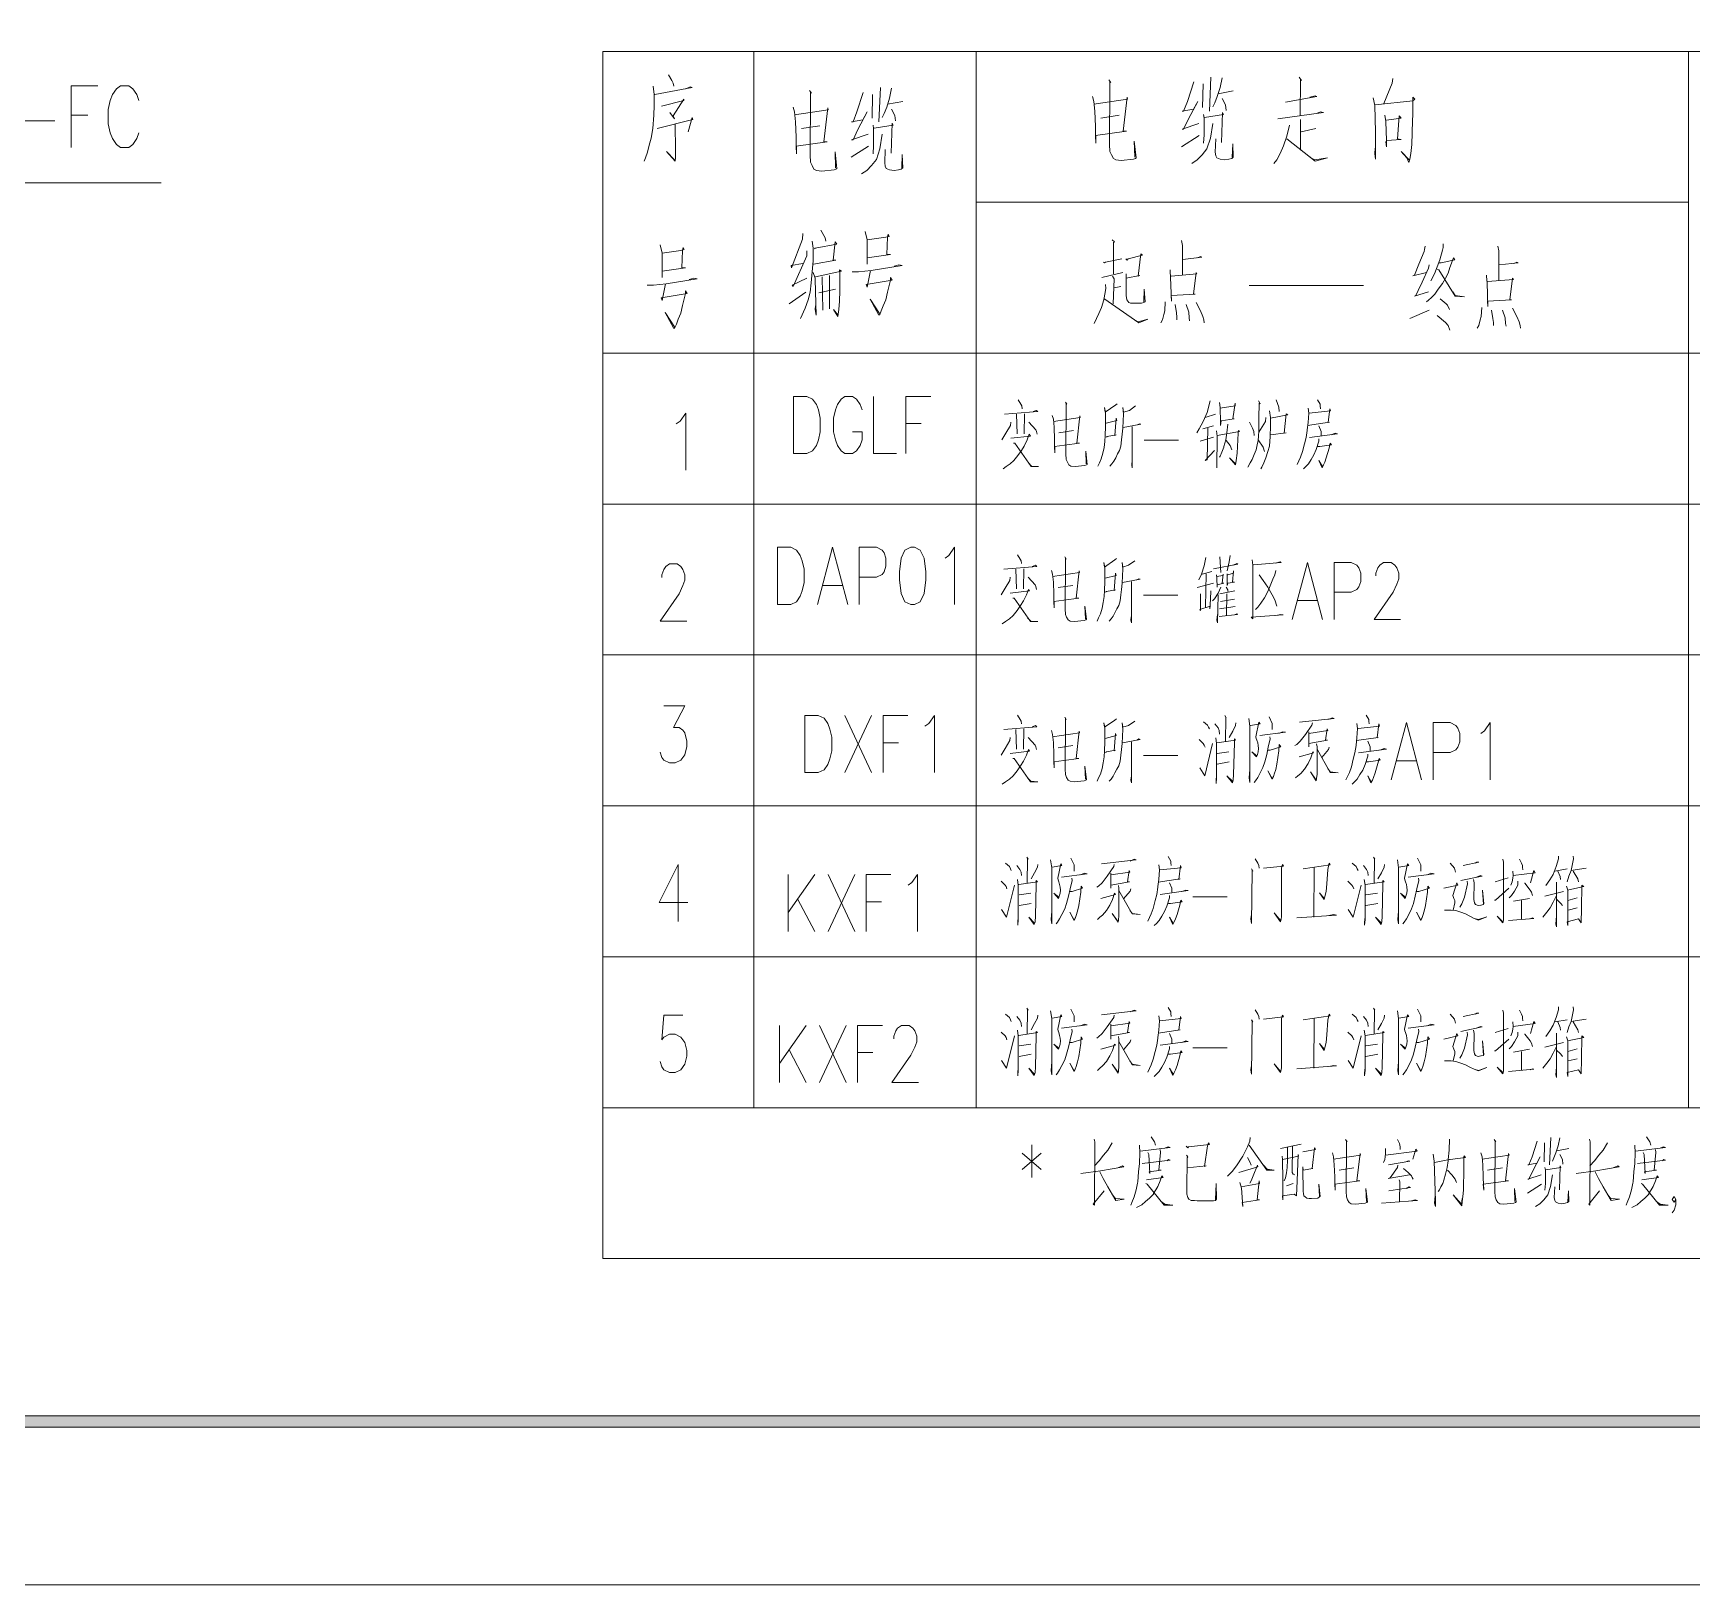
# Model space of a CAD drawing. Header units: millimetres. Extents: x -4415 to 173792, y -78716 to 47289.
# Drawn here: x 84791 to 115265, y -78716 to -50198 of the extents above; entities that cross this region are included whole.
import ezdxf

# ---------------------------------------------------------------- set-up
doc = ezdxf.new("R2010")
doc.units = ezdxf.units.MM

msp = doc.modelspace()

# ---------------------------------------------------------------- hatches: boundary and pattern name
h = msp.add_hatch(color=0)
h.dxf.hatch_style = 2
h.paths.add_polyline_path([(2980, -75821), (3191, -75611), (170687, -75611), (170896, -75821)])

# ---------------------------------------------------------------- linework, layer by layer
at = {"color": 0, "lineweight": 0}
for points in [[(-4415, -78716), (173792, -78716), (173792, 47289), (-4415, 47289)], [(98762, -57924), (98762, -56873), (99007, -56873), (99112, -56923), (99182, -57023), (99217, -57123), (99251, -57273), (99251, -57523), (99217, -57674), (99182, -57774), (99112, -57873), (99007, -57924)], [(98464, -60697), (98464, -59647), (98709, -59647), (98814, -59697), (98884, -59797), (98920, -59897), (98954, -60047), (98954, -60297), (98920, -60447), (98884, -60546), (98814, -60647), (98709, -60697)], [(100914, -59647), (100809, -59697), (100739, -59846), (100705, -60097), (100705, -60247), (100739, -60497), (100809, -60647), (100914, -60697), (100984, -60697), (101089, -60647), (101159, -60497), (101194, -60247), (101194, -60097), (101159, -59846), (101089, -59697), (100984, -59647)], [(98971, -63787), (98971, -62737), (99216, -62737), (99321, -62787), (99391, -62888), (99426, -62987), (99462, -63137), (99462, -63387), (99426, -63537), (99391, -63637), (99321, -63737), (99216, -63787)], [(2980, -75821), (3191, -75611), (170687, -75611), (170896, -75821)]]:
    msp.add_lwpolyline(points, close=True, dxfattribs=at)
for points in [[(95256, -50533), (155812, -50533)], [(95256, -50533), (95256, -72721)], [(98030, -50533), (98030, -69947)], [(102119, -50533), (102119, -69947)], [(115206, -50533), (115206, -69947)], [(85492, -52298), (85492, -51166), (85982, -51166)], [(86735, -51436), (86698, -51328), (86623, -51220), (86548, -51166), (86396, -51166), (86321, -51220), (86246, -51328), (86208, -51436), (86171, -51598), (86171, -51866), (86208, -52028), (86246, -52136), (86321, -52243), (86396, -52298), (86548, -52298), (86623, -52243), (86698, -52136), (86735, -52028)], [(96183, -51169), (96201, -51323), (96201, -51502), (96201, -51527), (96193, -51706), (96175, -51950), (96148, -52129), (96111, -52257), (96076, -52385), (96040, -52487), (96014, -52551)], [(96210, -51323), (96900, -51195), (96864, -51182), (96783, -51220)], [(96461, -50964), (96524, -51066), (96550, -51118), (96560, -51169)], [(104557, -51055), (104593, -51106), (104575, -51093), (104575, -51400), (104566, -52001), (104566, -52245), (104575, -52373), (104602, -52437), (104637, -52501), (104682, -52526), (104781, -52539), (105005, -52513), (105041, -52501), (105059, -52488), (105022, -52181), (105032, -52475)], [(106115, -51093), (105999, -51452), (105927, -51631), (105901, -51631), (106107, -51592), (106187, -51452), (106016, -51772), (105927, -51964), (105901, -51964), (106205, -51861)], [(106286, -51132), (106276, -51567)], [(106429, -51004), (106402, -51631)], [(106635, -51017), (106599, -51196), (106546, -51362), (106501, -51477), (106465, -51554)], [(108050, -51004), (108095, -51067), (108076, -51042), (108068, -51720)], [(109769, -51030), (109761, -51119), (109608, -51490)], [(96336, -51540), (96748, -51438), (96748, -51412), (96550, -51719), (96577, -51771), (96488, -51656)], [(99057, -51250), (99093, -51301), (99075, -51289), (99075, -51596), (99067, -52197), (99067, -52439), (99075, -52568), (99102, -52631), (99137, -52696), (99183, -52722), (99281, -52735), (99506, -52709), (99541, -52696), (99559, -52683), (99523, -52376), (99533, -52670)], [(100042, -51289), (99927, -51646), (99855, -51825), (99828, -51825), (100034, -51788), (100114, -51646), (99944, -51966), (99855, -52158), (99828, -52158), (100133, -52056)], [(100213, -51326), (100203, -51762)], [(100356, -51198), (100329, -51825)], [(100562, -51211), (100527, -51391), (100473, -51557), (100428, -51672), (100392, -51749)], [(100490, -51505), (100768, -51455)], [(104253, -51362), (104280, -51452), (104297, -51631), (104306, -51912), (104306, -51938), (104315, -52219), (104306, -52079), (104880, -52001), (104816, -52001), (104888, -51374), (104897, -51413), (104280, -51503)], [(106563, -51311), (106841, -51260)], [(106635, -51400), (106698, -51516), (106707, -51618)], [(107800, -51465), (108373, -51362), (108346, -51350), (108247, -51374)], [(109412, -51387), (109439, -51528), (109456, -52014), (109456, -52027), (109456, -52334), (109456, -52513), (109439, -52411), (109447, -52309)], [(109447, -51516), (110138, -51439), (110173, -51413), (110138, -51374), (110138, -51670), (110128, -52001), (110128, -52027), (110119, -52245), (110101, -52411), (110084, -52513), (110066, -52578), (110029, -52488), (109922, -52373), (110074, -52526)], [(85492, -51705), (85794, -51705)], [(96255, -51950), (96909, -51783), (96900, -51745), (96828, -52013)], [(98753, -51557), (98780, -51646), (98797, -51825), (98807, -52108), (98807, -52132), (98815, -52415), (98807, -52273), (99380, -52197), (99317, -52197), (99389, -51570), (99397, -51608), (98780, -51698)], [(100562, -51596), (100624, -51710), (100634, -51812)], [(104405, -51759), (104745, -51707)], [(106294, -51694), (106303, -51759), (106303, -52040), (106303, -52066), (106294, -52219)], [(106313, -51746), (106662, -51694), (106643, -51657), (106626, -52206)], [(107656, -51772), (108498, -51657), (108445, -51644), (108381, -51670)], [(108076, -51784), (108076, -52347)], [(109627, -51707), (109645, -51823), (109653, -52168), (109653, -52284), (109645, -52193), (109653, -52168), (109922, -52155), (109860, -52143), (109886, -51720), (109922, -51759), (109653, -51797)], [(84512, -51812), (85191, -51812)], [(96587, -51873), (96595, -52346), (96595, -52487), (96587, -52551), (96425, -52372), (96577, -52525)], [(98905, -51953), (99246, -51903)], [(100392, -52056), (100347, -52324), (100284, -52517), (100195, -52631), (100106, -52722), (100007, -52785)], [(100222, -51890), (100230, -51953), (100230, -52235), (100230, -52261), (100222, -52415)], [(100240, -51941), (100589, -51890), (100571, -51851), (100553, -52402)], [(105892, -52284), (106214, -52079)], [(106465, -51861), (106420, -52130), (106357, -52321), (106268, -52437), (106179, -52526), (106080, -52591)], [(107871, -51886), (107826, -52092), (107763, -52271), (107701, -52411), (107639, -52526), (107585, -52591)], [(108086, -52014), (108355, -51951)], [(99819, -52478), (100141, -52273)], [(100446, -52337), (100436, -52581), (100446, -52644), (100463, -52683), (100527, -52709), (100607, -52722), (100688, -52709), (100741, -52696), (100768, -52670), (100760, -52428), (100750, -52670)], [(106519, -52143), (106509, -52386), (106519, -52450), (106536, -52488), (106599, -52513), (106680, -52526), (106760, -52513), (106814, -52501), (106841, -52475), (106832, -52232), (106823, -52475)], [(107826, -52143), (108346, -52552), (108569, -52488), (108336, -52526), (108239, -52475)], [(76243, -52948), (87141, -52948)], [(102119, -53307), (115206, -53307)], [(98932, -53881), (98923, -53983), (98726, -54508), (98717, -54469), (98932, -54432)], [(99263, -53818), (99344, -53958), (99353, -54022)], [(100079, -53842), (100114, -53996), (100114, -54445), (100114, -54329), (100544, -54265), (100473, -54265), (100490, -53945), (100500, -53894), (100517, -53933), (100455, -53945), (100114, -53996)], [(96312, -54088), (96349, -54242), (96349, -54689), (96349, -54574), (96778, -54510), (96706, -54510), (96724, -54190), (96734, -54140), (96751, -54177), (96689, -54190), (96349, -54242)], [(99003, -54201), (99003, -54291), (98753, -54854), (98735, -54828), (99003, -54700)], [(99102, -54022), (99120, -54149), (99120, -54380), (99102, -54585), (99084, -54789), (99067, -54956), (99030, -55097), (98976, -55251), (98887, -55442)], [(99147, -54162), (99156, -54149), (99559, -54073), (99523, -54035), (99487, -54367), (99541, -54367), (99129, -54445)], [(104614, -53997), (104660, -54036), (104641, -54048), (104641, -54624)], [(105887, -54010), (105905, -54099), (105905, -54637)], [(110365, -54111), (110356, -54174), (110347, -54213), (110248, -54444), (110168, -54647), (110141, -54660), (110392, -54597)], [(110696, -54072), (110696, -54137), (110687, -54187), (110634, -54366), (110588, -54494), (110535, -54622), (110473, -54751)], [(111700, -54111), (111718, -54200), (111718, -54738)], [(99164, -54674), (99640, -54572), (99603, -54547), (99613, -54611), (99613, -54931), (99603, -55122), (99595, -55275), (99577, -55404), (99496, -55275), (99568, -55366)], [(99836, -54585), (99953, -54585), (100186, -54559), (100760, -54469), (100696, -54457), (100607, -54482)], [(104453, -54406), (104472, -54419), (104490, -54406), (104794, -54343)], [(104866, -54343), (104893, -54368), (104911, -54343), (105171, -54278), (105144, -54252), (105090, -54663), (105125, -54650), (104874, -54701), (104874, -54624), (104874, -54816), (104874, -54944), (104874, -55021), (104884, -55097), (104901, -55123), (104919, -55149), (104955, -55162), (105027, -55162), (105152, -55162), (105197, -55149), (105224, -55136), (105206, -54905), (105197, -55136)], [(105680, -54548), (105680, -54572), (105690, -54688), (105707, -55123), (105699, -55021), (106138, -54995), (106111, -54995), (106156, -54598), (106173, -54624), (105699, -54663)], [(105913, -54356), (106263, -54317), (106237, -54304), (106183, -54330)], [(110437, -54456), (110427, -54520), (110312, -54776), (110240, -54930), (110195, -55019), (110168, -55032), (110427, -54955)], [(110625, -54418), (110660, -54418), (110912, -54366), (110885, -54328), (110821, -54507), (110786, -54610), (110741, -54699), (110687, -54801), (110607, -54904), (110544, -54993), (110481, -55058), (110427, -55108), (110392, -55134)], [(110588, -54533), (110615, -54546), (110920, -55032), (111091, -55045), (110920, -55019), (110875, -54955)], [(111726, -54456), (112075, -54418), (112048, -54405), (111995, -54431)], [(96071, -54830), (96188, -54830), (96419, -54804), (96993, -54715), (96930, -54702), (96841, -54728)], [(96411, -54804), (96349, -55111), (96330, -55061), (96805, -54983), (96778, -54933), (96778, -54983), (96724, -55201), (96689, -55342), (96644, -55457), (96608, -55547), (96581, -55610), (96563, -55623), (96402, -55329), (96572, -55598)], [(99120, -54598), (99156, -54700), (99156, -54726), (99174, -55379), (99156, -55275), (99164, -55212)], [(99290, -54674), (99300, -55288)], [(99424, -54649), (99424, -55263)], [(100177, -54559), (100114, -54866), (100096, -54815), (100571, -54739), (100544, -54687), (100544, -54739), (100490, -54956), (100455, -55097), (100410, -55212), (100374, -55301), (100347, -55366), (100329, -55379), (100168, -55084), (100338, -55353)], [(104490, -54816), (104499, -54892), (104463, -55097), (104418, -55238), (104373, -55353), (104328, -55443), (104284, -55532)], [(104427, -54688), (104812, -54598)], [(104624, -54663), (104651, -54713), (104633, -55175)], [(107131, -54833), (109234, -54833)], [(111493, -54647), (111493, -54673), (111502, -54788), (111520, -55224), (111512, -55121), (111951, -55096), (111924, -55096), (111968, -54699), (111986, -54725), (111512, -54763)], [(98986, -54956), (98681, -55174)], [(99228, -54968), (99533, -54905)], [(104463, -55072), (105107, -55519), (105268, -55456), (105090, -55506), (105010, -55456)], [(104651, -54879), (104777, -54855)], [(105591, -55136), (105583, -55302), (105565, -55366), (105538, -55469), (105511, -55519)], [(106156, -55149), (106237, -55302), (106281, -55404), (106299, -55469), (106307, -55519)], [(110642, -55083), (110751, -55172), (110777, -55198), (110813, -55274)], [(105771, -55187), (105797, -55341), (105806, -55417), (105806, -55469)], [(105977, -55187), (106021, -55328), (106030, -55430), (106039, -55482)], [(110087, -55441), (110437, -55287)], [(110588, -55390), (110741, -55518), (110786, -55570), (110821, -55659)], [(111404, -55237), (111395, -55403), (111377, -55467), (111351, -55570), (111324, -55620)], [(111584, -55287), (111610, -55441), (111619, -55518), (111619, -55570)], [(111789, -55287), (111834, -55428), (111842, -55531), (111852, -55581)], [(111968, -55250), (112048, -55403), (112094, -55505), (112112, -55570), (112120, -55620)], [(95256, -56080), (155812, -56080)], [(100022, -57123), (99987, -57023), (99917, -56923), (99847, -56873), (99706, -56873), (99637, -56923), (99567, -57023), (99531, -57123), (99497, -57273), (99497, -57523), (99531, -57674), (99567, -57774), (99637, -57873), (99706, -57924), (99847, -57924), (99917, -57873), (99987, -57774), (100022, -57674), (100022, -57523), (99847, -57523)], [(100231, -56873), (100231, -57924), (100652, -57924)], [(100827, -57924), (100827, -56873), (101282, -56873)], [(102889, -56936), (102940, -57018), (102954, -57049), (102961, -57100)], [(103757, -56977), (103785, -57018), (103771, -57008), (103771, -57254), (103763, -57735), (103763, -57929), (103771, -58031), (103792, -58083), (103821, -58134), (103857, -58155), (103936, -58164), (104115, -58144), (104143, -58134), (104158, -58123), (104129, -57878), (104137, -58114)], [(106415, -56957), (106358, -57171), (106286, -57336), (106214, -57469), (106171, -57541)], [(107304, -56957), (107333, -57008), (107318, -56997), (107311, -57274), (107311, -57397), (107311, -57509), (107304, -57602), (107296, -57683), (107282, -57765), (107261, -57857), (107225, -57940), (107189, -58031), (107153, -58093), (107110, -58175)], [(107626, -56936), (107676, -57069), (107684, -57151)], [(108386, -56936), (108436, -57018), (108436, -57049), (108443, -57100)], [(96606, -57378), (96676, -57329), (96781, -57179), (96781, -58229)], [(102638, -57202), (103248, -57151), (103219, -57130), (103162, -57151)], [(102860, -57202), (102868, -57561)], [(103004, -57192), (102997, -57561)], [(103513, -57223), (103535, -57295), (103548, -57438), (103556, -57663), (103556, -57683), (103564, -57909), (103556, -57796), (104014, -57735), (103964, -57735), (104022, -57234), (104028, -57264), (103535, -57336)], [(104710, -57008), (104681, -57029), (104488, -57162), (104473, -57080), (104494, -57162), (104494, -57428), (104488, -57591), (104480, -57704), (104466, -57816), (104445, -57918), (104416, -58021), (104380, -58093), (104351, -58155)], [(104509, -57622), (104523, -57611), (104689, -57581), (104667, -57591), (104689, -57274), (104702, -57315), (104502, -57367)], [(105046, -57049), (104932, -57130), (104824, -57162), (104810, -57080), (104824, -57202), (104817, -57325), (104810, -57458), (104802, -57571), (104788, -57674), (104774, -57786), (104753, -57868), (104716, -57929), (104681, -58001), (104645, -58062), (104609, -58114), (104574, -58155)], [(106321, -57264), (106516, -57202)], [(106586, -56988), (106602, -57080), (106608, -57345), (106608, -57407), (106615, -57325), (106859, -57284), (106830, -57284), (106873, -56997), (106873, -57049), (106602, -57090)], [(107440, -57264), (107432, -57336), (107311, -57530)], [(107504, -57141), (107526, -57264), (107526, -57417), (107518, -57611), (107504, -57786), (107475, -57888), (107440, -58001), (107403, -58093), (107368, -58175), (107347, -58205)], [(107526, -57274), (107841, -57212), (107812, -57192), (107776, -57550), (107812, -57541), (107526, -57581)], [(108214, -57090), (108228, -57182), (108214, -57356), (108199, -57489), (108199, -57499), (108177, -57632), (108149, -57745), (108113, -57888), (108078, -57990), (108013, -58123)], [(108235, -57182), (108629, -57141), (108614, -57100), (108586, -57356), (108608, -57345), (108206, -57407)], [(100827, -57373), (101107, -57373)], [(102753, -57345), (102747, -57407), (102661, -57550), (102589, -57674)], [(102753, -57643), (103112, -57602), (103090, -57571), (103055, -57674), (102997, -57786), (102947, -57868), (102882, -57960), (102811, -58052), (102739, -58114), (102667, -58164), (102610, -58205)], [(103083, -57345), (103211, -57489), (103226, -57520), (103240, -57571)], [(103634, -57541), (103907, -57499)], [(104817, -57448), (105139, -57387), (105118, -57376), (105083, -57397)], [(104982, -57428), (104982, -58185), (104975, -58134), (104982, -58052)], [(106479, -57417), (106278, -57469)], [(106372, -57458), (106358, -58042), (106321, -58052), (106494, -57868)], [(106530, -57509), (106544, -57602), (106537, -58185), (106537, -58103), (106537, -58021)], [(106544, -57591), (106953, -57520), (106939, -57499), (106931, -57550), (106910, -57918), (106895, -58052), (106881, -58134), (106773, -58001), (106881, -58114)], [(106738, -57387), (106723, -57541), (106701, -57674), (106666, -57796), (106666, -57807), (106629, -57898), (106602, -57970), (106586, -57990)], [(107138, -57345), (107196, -57458), (107218, -57520), (107225, -57591)], [(108242, -57632), (108758, -57561), (108715, -57550), (108636, -57581)], [(108415, -57417), (108458, -57520), (108458, -57591)], [(102803, -57735), (102825, -57735), (103126, -58164), (103262, -58164), (103133, -58155), (103076, -58093)], [(105204, -57676), (105834, -57676)], [(106479, -57622), (106235, -57694)], [(106709, -57683), (106781, -57776), (106816, -57857)], [(107296, -57674), (107389, -57807), (107411, -57888)], [(108415, -57653), (108415, -57694), (108364, -57848), (108321, -57950), (108271, -58031), (108220, -58114), (108171, -58164), (108128, -58205)], [(108393, -57796), (108429, -57796), (108643, -57765), (108622, -57735), (108600, -57827), (108550, -58001), (108522, -58083), (108501, -58134), (108472, -58185), (108415, -58052), (108479, -58164)], [(95256, -58853), (155812, -58853)], [(99200, -60697), (99479, -59647), (99759, -60697)], [(99969, -60697), (99969, -59647), (100284, -59647), (100389, -59697), (100425, -59747), (100459, -59846), (100459, -59997), (100425, -60097), (100389, -60147), (100284, -60196), (99969, -60196)], [(101544, -59846), (101614, -59797), (101719, -59647), (101719, -60697)], [(96343, -60203), (96343, -60152), (96379, -60053), (96414, -60002), (96484, -59953), (96623, -59953), (96693, -60002), (96729, -60053), (96764, -60152), (96764, -60252), (96729, -60352), (96659, -60502), (96309, -61003), (96798, -61003)], [(102625, -60050), (103234, -60000), (103206, -59978), (103148, -60000)], [(102876, -59784), (102926, -59867), (102941, -59897), (102947, -59948)], [(103743, -59825), (103772, -59867), (103758, -59856), (103758, -60102), (103750, -60583), (103750, -60777), (103758, -60880), (103779, -60931), (103807, -60982), (103844, -61003), (103922, -61013), (104101, -60993), (104130, -60982), (104144, -60971), (104115, -60727), (104123, -60962)], [(104696, -59856), (104667, -59876), (104474, -60010), (104460, -59928), (104481, -60010), (104481, -60276), (104474, -60440), (104467, -60552), (104452, -60664), (104431, -60767), (104402, -60869), (104366, -60941), (104338, -61003)], [(105033, -59897), (104918, -59978), (104811, -60010), (104797, -59928), (104811, -60050), (104803, -60174), (104797, -60307), (104789, -60420), (104775, -60522), (104760, -60634), (104739, -60716), (104704, -60777), (104667, -60849), (104632, -60910), (104596, -60962), (104560, -61003)], [(106337, -59836), (106308, -59989), (106258, -60143), (106209, -60245)], [(106474, -60041), (106925, -59958), (106903, -59948), (106839, -59978)], [(106595, -59825), (106609, -60112)], [(106782, -59795), (106767, -59917), (106731, -60082)], [(107190, -59876), (107197, -59978), (107197, -60962), (107168, -60931), (107756, -60890), (107713, -60880), (107620, -60901)], [(107211, -59969), (107720, -59928), (107699, -59917), (107613, -59938)], [(107921, -60975), (108201, -59924), (108481, -60975)], [(108691, -60975), (108691, -59924), (109006, -59924), (109111, -59974), (109146, -60025), (109181, -60124), (109181, -60275), (109146, -60375), (109111, -60424), (109006, -60474), (108691, -60474)], [(109461, -60174), (109461, -60124), (109496, -60025), (109531, -59974), (109601, -59924), (109740, -59924), (109811, -59974), (109846, -60025), (109881, -60124), (109881, -60224), (109846, -60324), (109776, -60474), (109426, -60975), (109915, -60975)], [(102740, -60194), (102733, -60255), (102647, -60398), (102575, -60522)], [(102847, -60050), (102855, -60409)], [(102991, -60041), (102984, -60409)], [(103070, -60194), (103199, -60337), (103212, -60368), (103228, -60420)], [(103499, -60071), (103521, -60143), (103536, -60287), (103542, -60511), (103542, -60531), (103550, -60757), (103542, -60644), (104002, -60583), (103951, -60583), (104008, -60082), (104015, -60112), (103521, -60184)], [(104495, -60470), (104510, -60460), (104675, -60429), (104653, -60440), (104675, -60122), (104689, -60163), (104489, -60215)], [(104803, -60296), (105127, -60235), (105105, -60224), (105069, -60245)], [(104969, -60276), (104969, -61034), (104961, -60982), (104969, -60901)], [(106474, -60307), (106180, -60389)], [(106266, -60143), (106445, -60091)], [(106344, -60133), (106330, -60747)], [(106531, -60153), (106538, -60215), (106545, -60378), (106545, -60337), (106667, -60307), (106638, -60307), (106652, -60143), (106646, -60163), (106538, -60184)], [(106731, -60133), (106731, -60348), (106739, -60307), (106860, -60287), (106825, -60287), (106846, -60082), (106846, -60122), (106739, -60153)], [(107620, -60071), (107605, -60153), (107570, -60235), (107519, -60357), (107476, -60460), (107412, -60573), (107348, -60675), (107291, -60747), (107247, -60788)], [(107319, -60153), (107391, -60255), (107476, -60378), (107556, -60522), (107605, -60614), (107642, -60727)], [(99304, -60347), (99654, -60347)], [(102740, -60491), (103099, -60450), (103077, -60420), (103041, -60522), (102984, -60634), (102933, -60716), (102869, -60808), (102797, -60901), (102726, -60962), (102654, -61013), (102596, -61054)], [(102791, -60583), (102812, -60583), (103113, -61013), (103249, -61013), (103120, -61003), (103062, -60941)], [(103621, -60389), (103894, -60348)], [(105191, -60524), (105821, -60524)], [(106237, -60501), (106237, -60808), (106223, -60788), (106416, -60727), (106408, -60777), (106423, -60603), (106431, -60450)], [(106609, -60378), (106560, -60491), (106495, -60594), (106459, -60634)], [(106560, -60522), (106552, -61034), (106538, -60982), (106552, -60880)], [(106595, -60501), (106868, -60450)], [(106603, -60644), (106860, -60603)], [(106710, -60378), (106739, -60429), (106739, -60460)], [(106724, -60501), (106717, -60901)], [(108026, -60625), (108376, -60625)], [(106581, -60921), (106917, -60880), (106903, -60869), (106860, -60890)], [(106874, -60736), (106588, -60777)], [(95256, -61626), (155812, -61626)], [(96379, -62560), (96764, -62560), (96554, -62961), (96659, -62961), (96729, -63011), (96764, -63060), (96798, -63211), (96798, -63311), (96764, -63461), (96693, -63561), (96589, -63611), (96484, -63611), (96379, -63561), (96343, -63510), (96309, -63410)], [(99706, -63787), (100196, -62737)], [(99706, -62737), (100196, -63787)], [(100406, -63787), (100406, -62737), (100862, -62737)], [(101176, -62937), (101246, -62888), (101351, -62737), (101351, -63787)], [(102876, -62730), (102926, -62813), (102941, -62843), (102947, -62894)], [(103743, -62772), (103772, -62813), (103758, -62802), (103758, -63048), (103750, -63529), (103750, -63723), (103758, -63826), (103779, -63876), (103807, -63928), (103844, -63948), (103922, -63959), (104101, -63939), (104130, -63928), (104144, -63918), (104115, -63672), (104123, -63907)], [(106688, -62741), (106710, -62781), (106702, -62772), (106696, -63222)], [(107498, -62761), (107556, -62883), (107556, -62925), (107556, -62996)], [(109282, -62730), (109332, -62813), (109332, -62843), (109340, -62894)], [(102625, -62996), (103234, -62946), (103206, -62925), (103148, -62946)], [(102847, -62996), (102855, -63355)], [(102991, -62986), (102984, -63355)], [(103499, -63016), (103521, -63088), (103536, -63232), (103542, -63457), (103542, -63477), (103550, -63702), (103542, -63590), (104002, -63529), (103951, -63529), (104008, -63027), (104015, -63058), (103521, -63129)], [(104696, -62802), (104667, -62822), (104474, -62955), (104460, -62874), (104481, -62955), (104481, -63222), (104474, -63386), (104467, -63498), (104452, -63610), (104431, -63713), (104402, -63815), (104366, -63887), (104338, -63948)], [(104495, -63416), (104510, -63406), (104675, -63375), (104653, -63386), (104675, -63068), (104689, -63109), (104489, -63160)], [(105033, -62843), (104918, -62925), (104811, -62955), (104797, -62874), (104811, -62996), (104803, -63120), (104797, -63253), (104789, -63365), (104775, -63467), (104760, -63580), (104739, -63662), (104704, -63723), (104667, -63795), (104632, -63856), (104596, -63907), (104560, -63948)], [(106294, -62853), (106365, -62914), (106387, -62955), (106402, -62986)], [(106502, -62894), (106560, -62966), (106581, -63016), (106588, -63079)], [(106889, -62874), (106882, -62925), (106831, -63027), (106767, -63140)], [(107125, -62792), (107147, -62935), (107147, -63969), (107133, -63887), (107147, -63734)], [(107154, -62925), (107334, -62894), (107312, -62863), (107254, -63129), (107262, -63160), (107276, -63190), (107291, -63242), (107297, -63293), (107305, -63345), (107297, -63406), (107283, -63457), (107269, -63498), (107182, -63406), (107276, -63477)], [(107326, -63109), (107798, -63048), (107742, -63037), (107677, -63068)], [(108293, -62874), (108286, -62914), (108165, -63088), (108071, -63212), (108007, -63273), (107971, -63293)], [(108057, -62863), (108695, -62792), (108658, -62781), (108587, -62813)], [(108229, -63037), (108229, -63314), (108229, -63253), (108572, -63190), (108537, -63190), (108566, -62986), (108580, -63016), (108229, -63068)], [(109110, -62883), (109124, -62976), (109110, -63150), (109096, -63283), (109096, -63293), (109075, -63427), (109046, -63539), (109010, -63682), (108974, -63785), (108910, -63918)], [(109132, -62976), (109526, -62935), (109512, -62894), (109483, -63150), (109504, -63140), (109103, -63201)], [(109740, -63920), (110021, -62870), (110301, -63920)], [(110511, -63920), (110511, -62870), (110826, -62870), (110931, -62920), (110966, -62970), (111001, -63070), (111001, -63220), (110966, -63320), (110931, -63370), (110826, -63420), (110511, -63420)], [(111386, -63070), (111456, -63020), (111561, -62870), (111561, -63920)], [(100406, -63238), (100687, -63238)], [(102740, -63140), (102733, -63201), (102647, -63345), (102575, -63467)], [(102740, -63436), (103099, -63395), (103077, -63365), (103041, -63467), (102984, -63580), (102933, -63662), (102869, -63754), (102797, -63846), (102726, -63907), (102654, -63959), (102596, -64000)], [(103070, -63140), (103199, -63283), (103212, -63314), (103228, -63365)], [(103621, -63334), (103894, -63293)], [(104803, -63242), (105127, -63181), (105105, -63170), (105069, -63190)], [(104969, -63222), (104969, -63979), (104961, -63928), (104969, -63846)], [(106215, -63181), (106287, -63253), (106308, -63283), (106322, -63323)], [(106223, -63702), (106316, -63846), (106459, -63253)], [(106517, -63150), (106531, -63253), (106531, -63754), (106531, -63887), (106523, -63989), (106523, -63939), (106531, -63836)], [(106538, -63242), (106882, -63190), (106860, -63170), (106860, -63242), (106846, -63826), (106839, -63928), (106825, -63979), (106724, -63846), (106825, -63948)], [(107512, -63129), (107519, -63170), (107484, -63323), (107455, -63457), (107420, -63590), (107383, -63693), (107334, -63795), (107291, -63876), (107247, -63939), (107225, -63969)], [(107484, -63375), (107519, -63375), (107713, -63314), (107685, -63273), (107677, -63386), (107642, -63632), (107620, -63734), (107591, -63815), (107577, -63867), (107556, -63907), (107476, -63754), (107556, -63897), (107577, -63856)], [(108372, -63262), (108379, -63314), (108379, -63815), (108372, -63897), (108365, -63939), (108258, -63774), (108365, -63928)], [(108379, -63355), (108623, -63785), (108767, -63795), (108623, -63774), (108580, -63713)], [(108601, -63323), (108587, -63365), (108465, -63508)], [(109139, -63427), (109655, -63355), (109612, -63345), (109533, -63375)], [(109311, -63212), (109354, -63314), (109354, -63386)], [(102791, -63529), (102812, -63529), (103113, -63959), (103249, -63959), (103120, -63948), (103062, -63887)], [(105191, -63471), (105821, -63471)], [(106760, -63406), (106545, -63436)], [(106767, -63590), (106545, -63632)], [(108050, -63498), (108315, -63427), (108301, -63406), (108264, -63519), (108215, -63621), (108151, -63723), (108079, -63805), (108028, -63846), (107985, -63887)], [(109311, -63447), (109311, -63488), (109261, -63641), (109218, -63743), (109167, -63826), (109118, -63907), (109067, -63959), (109024, -64000)], [(109290, -63590), (109325, -63590), (109540, -63560), (109518, -63529), (109497, -63621), (109447, -63795), (109418, -63876), (109397, -63928), (109368, -63979), (109311, -63846), (109375, -63959)], [(109846, -63570), (110196, -63570)], [(95256, -64400), (155812, -64400)], [(96642, -65475), (96292, -66175), (96817, -66175)], [(96642, -65475), (96642, -66525)], [(102654, -65454), (102726, -65516), (102748, -65556), (102762, -65587)], [(102861, -65495), (102919, -65567), (102941, -65618), (102947, -65680)], [(103048, -65342), (103070, -65382), (103062, -65373), (103056, -65823)], [(103249, -65475), (103241, -65526), (103191, -65628), (103127, -65741)], [(103485, -65393), (103507, -65536), (103507, -66570), (103493, -66488), (103507, -66335)], [(103514, -65526), (103693, -65495), (103672, -65464), (103614, -65730), (103621, -65761), (103635, -65793), (103650, -65843), (103657, -65895), (103664, -65946), (103657, -66007), (103643, -66058), (103629, -66100), (103542, -66007), (103635, -66079)], [(103858, -65362), (103916, -65484), (103916, -65526), (103916, -65597)], [(104653, -65475), (104646, -65516), (104524, -65689), (104431, -65813), (104366, -65874), (104331, -65895)], [(104417, -65464), (105055, -65393), (105019, -65382), (104947, -65414)], [(105470, -65484), (105484, -65577), (105470, -65751), (105456, -65884), (105456, -65895), (105435, -66028), (105406, -66140), (105370, -66283), (105334, -66386), (105269, -66519)], [(105492, -65577), (105885, -65536), (105872, -65495), (105843, -65751), (105864, -65741), (105463, -65802)], [(105642, -65331), (105692, -65414), (105692, -65444), (105700, -65495)], [(107240, -65373), (107291, -65454), (107312, -65495), (107319, -65547)], [(107398, -65547), (107763, -65506), (107742, -65475), (107728, -65536), (107728, -66437), (107720, -66477), (107706, -66529), (107591, -66366), (107706, -66509), (107713, -66488)], [(108122, -65556), (108623, -65484), (108601, -65454), (108580, -65567), (108558, -65833), (108545, -65976), (108523, -66068), (108508, -66120), (108422, -65996), (108508, -66100)], [(109024, -65454), (109096, -65516), (109118, -65556), (109132, -65587)], [(109232, -65495), (109290, -65567), (109311, -65618), (109319, -65680)], [(109418, -65342), (109440, -65382), (109432, -65373), (109426, -65823)], [(109619, -65475), (109612, -65526), (109562, -65628), (109497, -65741)], [(109855, -65393), (109877, -65536), (109877, -66570), (109863, -66488), (109877, -66335)], [(109884, -65526), (110064, -65495), (110042, -65464), (109984, -65730), (109992, -65761), (110006, -65793), (110021, -65843), (110027, -65895), (110035, -65946), (110027, -66007), (110013, -66058), (109999, -66100), (109913, -66007), (110006, -66079)], [(110228, -65362), (110286, -65484), (110286, -65526), (110286, -65597)], [(110823, -65454), (110902, -65547), (110923, -65618)], [(111066, -65495), (111353, -65434), (111317, -65434), (111282, -65454)], [(111790, -65382), (111805, -65434), (111805, -66488), (111797, -66540), (111790, -66549), (111690, -66427), (111790, -66529)], [(112098, -65382), (112134, -65454), (112156, -65495), (112156, -65526), (112163, -65577)], [(112815, -65321), (112815, -65373), (112772, -65516), (112715, -65659), (112657, -65761), (112585, -65863)], [(113088, -65321), (113094, -65373), (113051, -65587), (113008, -65689), (112973, -65793)], [(98661, -66710), (98661, -65660)], [(99150, -65660), (98661, -66360)], [(99396, -66710), (99886, -65660)], [(99396, -65660), (99886, -66710)], [(100096, -66710), (100096, -65660), (100551, -65660)], [(100866, -65860), (100936, -65811), (101041, -65660), (101041, -66710)], [(102575, -65782), (102647, -65854), (102668, -65884), (102682, -65925)], [(102876, -65751), (102890, -65854), (102890, -66355), (102890, -66488), (102883, -66590), (102883, -66540), (102890, -66437)], [(102898, -65843), (103241, -65793), (103220, -65771), (103220, -65843), (103206, -66427), (103199, -66529), (103185, -66580), (103084, -66447), (103185, -66549)], [(103873, -65730), (103879, -65771), (103844, -65925), (103815, -66058), (103779, -66191), (103743, -66294), (103693, -66396), (103650, -66477), (103608, -66540), (103586, -66570)], [(103686, -65710), (104159, -65649), (104101, -65638), (104037, -65669)], [(104589, -65638), (104589, -65915), (104589, -65854), (104932, -65793), (104897, -65793), (104926, -65587), (104940, -65618), (104589, -65669)], [(105671, -65813), (105714, -65915), (105714, -65987)], [(107176, -65556), (107197, -65597), (107190, -65587), (107176, -66560), (107161, -66477), (107176, -66396)], [(108329, -65536), (108322, -66447)], [(108945, -65782), (109017, -65854), (109038, -65884), (109053, -65925)], [(109247, -65751), (109261, -65854), (109261, -66355), (109261, -66488), (109253, -66590), (109253, -66540), (109261, -66437)], [(109268, -65843), (109612, -65793), (109590, -65771), (109590, -65843), (109576, -66427), (109569, -66529), (109555, -66580), (109454, -66447), (109555, -66549)], [(110243, -65730), (110249, -65771), (110214, -65925), (110185, -66058), (110149, -66191), (110113, -66294), (110064, -66396), (110021, -66477), (109978, -66540), (109956, -66570)], [(110056, -65710), (110529, -65649), (110471, -65638), (110407, -65669)], [(110709, -65915), (110966, -65854), (110945, -65813), (110873, -66048), (110894, -66100), (110908, -66140), (110908, -66181), (110880, -66314)], [(111138, -65782), (111146, -65833), (111088, -66079), (111038, -66202), (111002, -66263)], [(111023, -65771), (111411, -65689), (111382, -65680), (111310, -65710)], [(111253, -65751), (111267, -65813), (111260, -66120), (111274, -66181), (111288, -66211), (111339, -66233), (111389, -66222), (111439, -66211), (111446, -66202), (111417, -65946), (111439, -66211), (111396, -66222)], [(111654, -65793), (111891, -65721)], [(112070, -65782), (112070, -65854), (112005, -65966), (111955, -66048), (111912, -66089)], [(111977, -65597), (111984, -65680), (111977, -65730), (111963, -65793), (111941, -65854)], [(111984, -65680), (112384, -65628), (112363, -65587), (112299, -65813)], [(112191, -65823), (112199, -65823), (112292, -65946), (112320, -65987), (112335, -66048)], [(112751, -65597), (112973, -65556)], [(112779, -65802), (112779, -66621), (112764, -66570), (112779, -66427)], [(112801, -65597), (112844, -65700), (112850, -65751)], [(113324, -65547), (113045, -65587)], [(113088, -65597), (113173, -65741), (113180, -65793)], [(98836, -66110), (99150, -66710)], [(102582, -66304), (102676, -66447), (102819, -65854)], [(103120, -66007), (102904, -66037)], [(103844, -65976), (103879, -65976), (104072, -65915), (104044, -65874), (104037, -65987), (104002, -66233), (103980, -66335), (103951, -66416), (103937, -66468), (103916, -66509), (103836, -66355), (103916, -66498), (103937, -66457)], [(104409, -66100), (104675, -66028), (104661, -66007), (104624, -66120), (104575, -66222), (104510, -66324), (104438, -66407), (104388, -66447), (104345, -66488)], [(104733, -65863), (104739, -65915), (104739, -66416), (104733, -66498), (104725, -66540), (104618, -66375), (104725, -66529)], [(104739, -65956), (104983, -66386), (105127, -66396), (104983, -66375), (104940, -66314)], [(104961, -65925), (104947, -65966), (104825, -66109)], [(105671, -66048), (105671, -66089), (105620, -66242), (105577, -66344), (105527, -66427), (105478, -66509), (105427, -66560), (105384, -66601)], [(105499, -66028), (106014, -65956), (105971, -65946), (105893, -65976)], [(106100, -66072), (106730, -66072)], [(108952, -66304), (109046, -66447), (109189, -65854)], [(109490, -66007), (109276, -66037)], [(110214, -65976), (110249, -65976), (110444, -65915), (110415, -65874), (110407, -65987), (110372, -66233), (110350, -66335), (110321, -66416), (110307, -66468), (110286, -66509), (110206, -66355), (110286, -66498), (110307, -66457)], [(111639, -66130), (111661, -66130), (111905, -65915)], [(111990, -66150), (112285, -66100)], [(112772, -66058), (112715, -66170), (112665, -66273), (112600, -66355), (112528, -66447)], [(112564, -66058), (112908, -65976)], [(112772, -66109), (112858, -66191), (112887, -66233)], [(112965, -65874), (112987, -65946), (112987, -66202), (112987, -66344), (112987, -66509), (112987, -66601), (112973, -66529), (113180, -66477), (113230, -66549), (113238, -66283), (113244, -65854), (113281, -65884), (113223, -65895), (112980, -65946)], [(112987, -66140), (113158, -66089)], [(100096, -66161), (100376, -66161)], [(103127, -66191), (102904, -66233)], [(105649, -66191), (105685, -66191), (105901, -66161), (105879, -66130), (105858, -66222), (105807, -66396), (105778, -66477), (105757, -66529), (105728, -66580), (105671, -66447), (105735, -66560)], [(108007, -66457), (108738, -66407), (108687, -66396), (108594, -66416)], [(109497, -66191), (109276, -66233)], [(110723, -66314), (110795, -66314), (110844, -66314), (110930, -66324), (111023, -66355), (111109, -66386), (111189, -66427), (111267, -66468), (111346, -66498), (111497, -66437), (111346, -66488), (111267, -66468)], [(112134, -66140), (112134, -66488)], [(112994, -66314), (113158, -66273)], [(111898, -66509), (112363, -66468), (112335, -66457), (112292, -66477)], [(95256, -67174), (155812, -67174)], [(96729, -68248), (96379, -68248), (96343, -68697), (96379, -68648), (96484, -68598), (96589, -68598), (96693, -68648), (96764, -68748), (96798, -68898), (96798, -68998), (96764, -69148), (96693, -69248), (96589, -69298), (96484, -69298), (96379, -69248), (96343, -69198), (96309, -69098)], [(102654, -68227), (102726, -68289), (102748, -68330), (102762, -68360)], [(103048, -68116), (103070, -68156), (103062, -68146), (103056, -68597)], [(103249, -68248), (103241, -68299), (103191, -68402), (103127, -68514)], [(103485, -68166), (103507, -68310), (103507, -69344), (103493, -69262), (103507, -69107)], [(103514, -68299), (103693, -68269), (103672, -68238), (103614, -68504), (103621, -68534), (103635, -68565), (103650, -68617), (103657, -68667), (103664, -68719), (103657, -68780), (103643, -68832), (103629, -68872), (103542, -68780), (103635, -68852)], [(103858, -68136), (103916, -68258), (103916, -68299), (103916, -68371)], [(104653, -68248), (104646, -68289), (104524, -68463), (104431, -68586), (104366, -68647), (104331, -68667)], [(104417, -68238), (105055, -68166), (105019, -68156), (104947, -68186)], [(105470, -68258), (105484, -68351), (105470, -68525), (105456, -68658), (105456, -68667), (105435, -68800), (105406, -68913), (105370, -69057), (105334, -69159), (105269, -69292)], [(105642, -68105), (105692, -68186), (105692, -68218), (105700, -68269)], [(107240, -68146), (107291, -68227), (107312, -68269), (107319, -68320)], [(107398, -68320), (107763, -68279), (107742, -68248), (107728, -68310), (107728, -69211), (107720, -69251), (107706, -69303), (107591, -69139), (107706, -69282), (107713, -69262)], [(108122, -68330), (108623, -68258), (108601, -68227), (108580, -68340), (108558, -68606), (108545, -68750), (108523, -68842), (108508, -68893), (108422, -68770), (108508, -68872)], [(109024, -68227), (109096, -68289), (109118, -68330), (109132, -68360)], [(109418, -68116), (109440, -68156), (109432, -68146), (109426, -68597)], [(109619, -68248), (109612, -68299), (109562, -68402), (109497, -68514)], [(109855, -68166), (109877, -68310), (109877, -69344), (109863, -69262), (109877, -69107)], [(109884, -68299), (110064, -68269), (110042, -68238), (109984, -68504), (109992, -68534), (110006, -68565), (110021, -68617), (110027, -68667), (110035, -68719), (110027, -68780), (110013, -68832), (109999, -68872), (109913, -68780), (110006, -68852)], [(110228, -68136), (110286, -68258), (110286, -68299), (110286, -68371)], [(110823, -68227), (110902, -68320), (110923, -68391)], [(111066, -68269), (111353, -68207), (111317, -68207), (111282, -68227)], [(111790, -68156), (111805, -68207), (111805, -69262), (111797, -69313), (111790, -69323), (111690, -69200), (111790, -69303)], [(112098, -68156), (112134, -68227), (112156, -68269), (112156, -68299), (112163, -68351)], [(112815, -68094), (112815, -68146), (112772, -68289), (112715, -68432), (112657, -68534), (112585, -68637)], [(113088, -68094), (113094, -68146), (113051, -68360), (113008, -68463), (112973, -68565)], [(98503, -69484), (98503, -68434)], [(98994, -68434), (98503, -69134)], [(99238, -69484), (99728, -68434)], [(99238, -68434), (99728, -69484)], [(99938, -69484), (99938, -68434), (100393, -68434)], [(100603, -68683), (100603, -68634), (100638, -68534), (100674, -68484), (100743, -68434), (100883, -68434), (100954, -68484), (100988, -68534), (101024, -68634), (101024, -68734), (100988, -68834), (100918, -68984), (100568, -69484), (101058, -69484)], [(102575, -68556), (102647, -68627), (102668, -68658), (102682, -68698)], [(102861, -68269), (102919, -68340), (102941, -68391), (102947, -68453)], [(102876, -68525), (102890, -68627), (102890, -69129), (102890, -69262), (102883, -69364), (102883, -69313), (102890, -69211)], [(102898, -68617), (103241, -68565), (103220, -68545), (103220, -68617), (103206, -69200), (103199, -69303), (103185, -69353), (103084, -69220), (103185, -69323)], [(103873, -68504), (103879, -68545), (103844, -68698), (103815, -68832), (103779, -68965), (103743, -69067), (103693, -69170), (103650, -69251), (103608, -69313), (103586, -69344)], [(103686, -68484), (104159, -68423), (104101, -68412), (104037, -68443)], [(104589, -68412), (104589, -68689), (104589, -68627), (104932, -68565), (104897, -68565), (104926, -68360), (104940, -68391), (104589, -68443)], [(105492, -68351), (105885, -68310), (105872, -68269), (105843, -68525), (105864, -68514), (105463, -68576)], [(107176, -68330), (107197, -68371), (107190, -68360), (107176, -69333), (107161, -69251), (107176, -69170)], [(108329, -68310), (108322, -69220)], [(108945, -68556), (109017, -68627), (109038, -68658), (109053, -68698)], [(109232, -68269), (109290, -68340), (109311, -68391), (109319, -68453)], [(109247, -68525), (109261, -68627), (109261, -69129), (109261, -69262), (109253, -69364), (109253, -69313), (109261, -69211)], [(109268, -68617), (109612, -68565), (109590, -68545), (109590, -68617), (109576, -69200), (109569, -69303), (109555, -69353), (109454, -69220), (109555, -69323)], [(110243, -68504), (110249, -68545), (110214, -68698), (110185, -68832), (110149, -68965), (110113, -69067), (110064, -69170), (110021, -69251), (109978, -69313), (109956, -69344)], [(110056, -68484), (110529, -68423), (110471, -68412), (110407, -68443)], [(111138, -68556), (111146, -68606), (111088, -68852), (111038, -68975), (111002, -69037)], [(111023, -68545), (111411, -68463), (111382, -68453), (111310, -68484)], [(111253, -68525), (111267, -68586), (111260, -68893), (111274, -68954), (111288, -68985), (111339, -69006), (111389, -68996), (111439, -68985), (111446, -68975), (111417, -68719), (111439, -68985), (111396, -68996)], [(111654, -68565), (111891, -68493)], [(112070, -68556), (112070, -68627), (112005, -68739), (111955, -68821), (111912, -68863)], [(111977, -68371), (111984, -68453), (111977, -68504), (111963, -68565), (111941, -68627)], [(111984, -68453), (112384, -68402), (112363, -68360), (112299, -68586)], [(112751, -68371), (112973, -68330)], [(112801, -68371), (112844, -68473), (112850, -68525)], [(113324, -68320), (113045, -68360)], [(113088, -68371), (113173, -68514), (113180, -68565)], [(102582, -69077), (102676, -69220), (102819, -68627)], [(103120, -68780), (102904, -68811)], [(103844, -68750), (103879, -68750), (104072, -68689), (104044, -68647), (104037, -68760), (104002, -69006), (103980, -69107), (103951, -69190), (103937, -69241), (103916, -69282), (103836, -69129), (103916, -69272), (103937, -69231)], [(104409, -68872), (104675, -68800), (104661, -68780), (104624, -68893), (104575, -68996), (104510, -69098), (104438, -69179), (104388, -69220), (104345, -69262)], [(104733, -68637), (104739, -68689), (104739, -69190), (104733, -69272), (104725, -69313), (104618, -69149), (104725, -69303)], [(104739, -68730), (104983, -69159), (105127, -69170), (104983, -69149), (104940, -69087)], [(104961, -68698), (104947, -68739), (104825, -68883)], [(105671, -68821), (105671, -68863), (105620, -69016), (105577, -69118), (105527, -69200), (105478, -69282), (105427, -69333), (105384, -69374)], [(105499, -68800), (106014, -68730), (105971, -68719), (105893, -68750)], [(105671, -68586), (105714, -68689), (105714, -68760)], [(106100, -68844), (106730, -68844)], [(108952, -69077), (109046, -69220), (109189, -68627)], [(109490, -68780), (109276, -68811)], [(110214, -68750), (110249, -68750), (110444, -68689), (110415, -68647), (110407, -68760), (110372, -69006), (110350, -69107), (110321, -69190), (110307, -69241), (110286, -69282), (110206, -69129), (110286, -69272), (110307, -69231)], [(110709, -68689), (110966, -68627), (110945, -68586), (110873, -68821), (110894, -68872), (110908, -68913), (110908, -68954), (110880, -69087)], [(111639, -68904), (111661, -68904), (111905, -68689)], [(112191, -68597), (112199, -68597), (112292, -68719), (112320, -68760), (112335, -68821)], [(112772, -68832), (112715, -68944), (112665, -69046), (112600, -69129), (112528, -69220)], [(112564, -68832), (112908, -68750)], [(112779, -68576), (112779, -69394), (112764, -69344), (112779, -69200)], [(112965, -68647), (112987, -68719), (112987, -68975), (112987, -69118), (112987, -69282), (112987, -69374), (112973, -69303), (113180, -69251), (113230, -69323), (113238, -69057), (113244, -68627), (113281, -68658), (113223, -68667), (112980, -68719)], [(112987, -68913), (113158, -68863)], [(98678, -68884), (98994, -69484)], [(99938, -68934), (100219, -68934)], [(103127, -68965), (102904, -69006)], [(105649, -68965), (105685, -68965), (105901, -68934), (105879, -68904), (105858, -68996), (105807, -69170), (105778, -69251), (105757, -69303), (105728, -69353), (105671, -69220), (105735, -69333)], [(108007, -69231), (108738, -69179), (108687, -69170), (108594, -69190)], [(109497, -68965), (109276, -69006)], [(110723, -69087), (110795, -69087), (110844, -69087), (110930, -69098), (111023, -69129), (111109, -69159), (111189, -69200), (111267, -69241), (111346, -69272), (111497, -69211), (111346, -69262), (111267, -69241)], [(111990, -68924), (112285, -68872)], [(112134, -68913), (112134, -69262)], [(112772, -68883), (112858, -68965), (112887, -69006)], [(112994, -69087), (113158, -69046)], [(111898, -69282), (112363, -69241), (112335, -69231), (112292, -69251)], [(95256, -69947), (155812, -69947)], [(103138, -70632), (103138, -71232)], [(104284, -70523), (104298, -70574), (104290, -71741), (104269, -71720), (104470, -71475)], [(104613, -70594), (104534, -70727), (104456, -70820), (104376, -70922), (104290, -71014)], [(105115, -70635), (105122, -70779), (105115, -70973), (105101, -71127), (105086, -71311), (105079, -71332), (105058, -71454), (105021, -71587), (104978, -71690), (104957, -71741)], [(105129, -70748), (105680, -70677), (105645, -70666), (105595, -70687)], [(105329, -70482), (105394, -70574), (105409, -70635)], [(105975, -70657), (106004, -70687), (106018, -70666), (106404, -70625), (106383, -70594), (106369, -70646), (106312, -71025), (106340, -71014), (105996, -71055)], [(107150, -70492), (107143, -70564), (107100, -70666), (107014, -70840), (106899, -71014), (106821, -71117), (106735, -71208)], [(107135, -70635), (107458, -71097), (107594, -71097), (107465, -71076), (107394, -71004)], [(107708, -70697), (108088, -70615)], [(107837, -70677), (107837, -70912), (107831, -71045), (107816, -71147), (107802, -71239), (107773, -71291)], [(107931, -70657), (107924, -71137), (107938, -71168), (107973, -71178)], [(108117, -70759), (108353, -70718), (108332, -70687), (108289, -71066), (108303, -71066), (108124, -71097), (108117, -71034), (108117, -71137), (108124, -71413), (108124, -71485), (108131, -71526), (108139, -71567), (108160, -71587), (108189, -71608), (108232, -71618), (108275, -71618), (108396, -71608), (108425, -71587), (108439, -71578), (108410, -71352), (108425, -71578)], [(108905, -70533), (108934, -70574), (108919, -70564), (108919, -70810), (108913, -71291), (108913, -71485), (108919, -71587), (108941, -71639), (108970, -71690), (109006, -71711), (109085, -71720), (109264, -71700), (109293, -71690), (109307, -71680), (109278, -71434), (109285, -71670)], [(109636, -70697), (109636, -70790), (109629, -70851), (109622, -70901), (109601, -70953)], [(109859, -70533), (109894, -70605), (109909, -70666), (109909, -70718)], [(110812, -70523), (110804, -70727), (110790, -70901), (110790, -70922), (110769, -71045), (110740, -71168), (110711, -71280), (110689, -71341), (110654, -71404), (110632, -71454), (110604, -71485)], [(111635, -70533), (111664, -70574), (111650, -70564), (111650, -70810), (111643, -71291), (111643, -71485), (111650, -71587), (111672, -71639), (111700, -71690), (111736, -71711), (111814, -71720), (111994, -71700), (112023, -71690), (112037, -71680), (112008, -71434), (112015, -71670)], [(112423, -70564), (112331, -70851), (112273, -70994), (112251, -70994), (112417, -70964), (112481, -70851), (112345, -71106), (112273, -71260), (112251, -71260), (112495, -71178)], [(112559, -70594), (112553, -70943)], [(112674, -70492), (112653, -70994)], [(112840, -70503), (112811, -70646), (112768, -70779), (112732, -70871), (112703, -70932)], [(112782, -70738), (113004, -70697)], [(113384, -70523), (113398, -70574), (113391, -71741), (113370, -71720), (113571, -71475)], [(113713, -70594), (113635, -70727), (113556, -70820), (113477, -70922), (113391, -71014)], [(114215, -70635), (114222, -70779), (114215, -70973), (114201, -71127), (114187, -71311), (114179, -71332), (114158, -71454), (114121, -71587), (114078, -71690), (114057, -71741)], [(114230, -70748), (114782, -70677), (114745, -70666), (114695, -70687)], [(114431, -70482), (114495, -70574), (114509, -70635)], [(102963, -70782), (103313, -71082)], [(103313, -70782), (102963, -71082)], [(105165, -70973), (105680, -70912), (105653, -70901), (105624, -70922)], [(105273, -70768), (105286, -70810), (105308, -71158), (105294, -71127), (105516, -71097), (105473, -71097), (105501, -70768), (105495, -70718)], [(105982, -70820), (106004, -70851), (105996, -70871), (105989, -71454), (105989, -71537), (106004, -71598), (106025, -71628), (106068, -71650), (106125, -71650), (106175, -71659), (106476, -71659), (106512, -71650), (106534, -71628), (106526, -71341), (106512, -71639)], [(107100, -70861), (107150, -70953), (107172, -71004)], [(107737, -70840), (107745, -70901), (107751, -71271), (107751, -71373), (107751, -71639), (107745, -71567), (107959, -71537), (108002, -71567), (108016, -71291), (108031, -70810), (108038, -70840), (107745, -70901)], [(108662, -70779), (108683, -70851), (108697, -70994), (108704, -71219), (108704, -71239), (108712, -71465), (108704, -71352), (109163, -71291), (109113, -71291), (109170, -70790), (109178, -70820), (108683, -70892)], [(109636, -70820), (110217, -70748), (110196, -70707), (110138, -70892)], [(109693, -70994), (110087, -70932), (110059, -70922), (110009, -70943)], [(110510, -70799), (110532, -70932), (110553, -71659), (110553, -71761), (110539, -71700), (110547, -71567)], [(110539, -70953), (110812, -70901), (110826, -70901), (111105, -70861), (111083, -70830), (111077, -70851), (111077, -71066), (111077, -71250), (111069, -71271), (111069, -71444), (111069, -71465), (111055, -71578), (111048, -71670), (111040, -71752), (110883, -71546), (111034, -71720), (111048, -71618)], [(111391, -70779), (111413, -70851), (111428, -70994), (111434, -71219), (111434, -71239), (111442, -71465), (111434, -71352), (111894, -71291), (111843, -71291), (111900, -70790), (111908, -70820), (111413, -70892)], [(112840, -70810), (112889, -70901), (112896, -70984)], [(114265, -70973), (114782, -70912), (114753, -70901), (114724, -70922)], [(114373, -70768), (114387, -70810), (114408, -71158), (114394, -71127), (114616, -71097), (114573, -71097), (114602, -70768), (114595, -70718)], [(104040, -71158), (104398, -71106), (104828, -71034), (104807, -71014), (104721, -71055)], [(104391, -71127), (104448, -71250), (104534, -71404), (104620, -71546), (104684, -71650), (104836, -71628), (104684, -71618)], [(105244, -71271), (105552, -71230), (105530, -71199), (105495, -71291), (105452, -71393), (105415, -71454), (105372, -71526), (105372, -71537), (105302, -71608), (105230, -71670), (105158, -71731), (105064, -71782)], [(106942, -71137), (107293, -71034), (107285, -71004), (107207, -71199), (107172, -71291), (107143, -71332)], [(106963, -71321), (106992, -71424), (107014, -71761), (107006, -71690), (107322, -71639), (107279, -71639), (107314, -71291), (107322, -71341), (106985, -71404)], [(108784, -71097), (109056, -71055)], [(109866, -71004), (109859, -71045), (109722, -71239), (109687, -71250), (110081, -71178)], [(109887, -71271), (109901, -71311), (109894, -71680)], [(109966, -71066), (110052, -71137), (110116, -71199), (110130, -71230), (110145, -71260)], [(110775, -71097), (110855, -71178), (110919, -71260), (110941, -71321), (110926, -71280)], [(111514, -71097), (111785, -71055)], [(112703, -71178), (112667, -71393), (112617, -71546), (112545, -71639), (112474, -71711), (112395, -71761)], [(112567, -71045), (112574, -71097), (112574, -71321), (112574, -71341), (112567, -71465)], [(112581, -71086), (112861, -71045), (112846, -71014), (112832, -71454)], [(113140, -71158), (113499, -71106), (113928, -71034), (113907, -71014), (113821, -71055)], [(113491, -71127), (113548, -71250), (113635, -71404), (113721, -71546), (113785, -71650), (113936, -71628), (113785, -71618)], [(114344, -71271), (114652, -71230), (114630, -71199), (114595, -71291), (114552, -71393), (114516, -71454), (114473, -71526), (114473, -71537), (114402, -71608), (114330, -71670), (114258, -71731), (114165, -71782)], [(104620, -71546), (104684, -71628)], [(105236, -71341), (105257, -71352), (105573, -71741), (105731, -71741), (105723, -71741), (105581, -71720), (105516, -71670)], [(107938, -71341), (107816, -71383)], [(109701, -71475), (110095, -71413), (110073, -71404), (110023, -71434)], [(112245, -71516), (112503, -71352)], [(112746, -71404), (112739, -71598), (112746, -71650), (112760, -71680), (112811, -71700), (112875, -71711), (112939, -71700), (112982, -71690), (113004, -71670), (112997, -71475), (112990, -71670)], [(113721, -71546), (113785, -71628)], [(114337, -71341), (114359, -71352), (114673, -71741), (114831, -71741), (114824, -71741), (114681, -71720), (114616, -71670)], [(114973, -71632), (114938, -71682), (114903, -71632), (114938, -71582), (114973, -71632), (114973, -71732), (114938, -71832), (114903, -71882)], [(109564, -71700), (110223, -71650), (110181, -71639), (110116, -71659)], [(95256, -72721), (155812, -72721)]]:
    msp.add_lwpolyline(points, dxfattribs=at)

doc.saveas('drawing.dxf')
